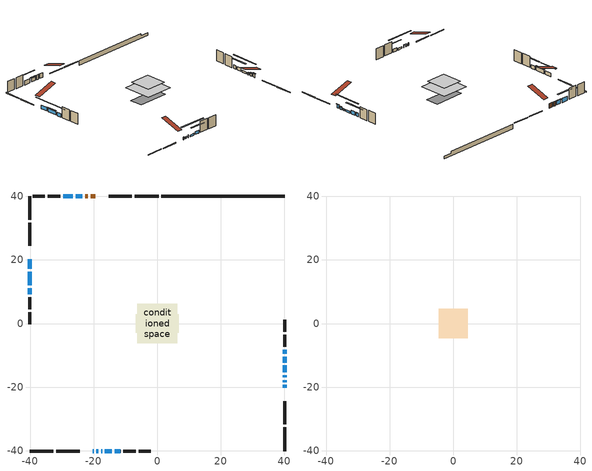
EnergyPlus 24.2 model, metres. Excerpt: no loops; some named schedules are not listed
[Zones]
conditioned space
 floor adiabatic (AdiabaticFloorConstruction): -6.25,-6.25 -6.25,6.25 6.25,6.25 6.25,-6.25 z3.66
 floor foundation (Slab1 construction): -6.83,-2.87 -6.83,2.87 6.83,2.87 6.83,-2.87 z-0.73
 wall outside (RimJoist1 construction): 0.41,40.15 -7.06,40.15 / -40.15,-40.15 -32.68,-40.15 / -40.15,40.15 -40.15,32.68 / 40.15,-40.15 40.15,-32.68 z1.22:1.52
 wall outside (RimJoist2 construction): -7.99,40.15 -15.27,40.15 / -31.75,-40.15 -24.47,-40.15 / -40.15,31.75 -40.15,24.47 / 40.15,-31.75 40.15,-24.47 z1.22:1.52
 wall outside (AdiabaticWallConstruction 1): -19.47,40.15 -20.99,40.15 / -21.92,40.15 -22.62,40.15 z1.22:3.25
 wall outside (AdiabaticWallConstruction): -20.27,-40.15 -20.06,-40.15 / -17.6,-40.15 -17.39,-40.15 / -13.4,-40.15 -11.57,-40.15 z1.22:2.44; -40.15,20.27 -40.15,17.22 / 40.15,-12.29 40.15,-10.46 / 40.15,-9.53 40.15,-8.31 / -40.15,11.1 -40.15,9.27 z1.22:2.74; 40.15,-20.27 40.15,-19.35 z1.22:2.75; 40.15,-18.43 40.15,-17.82 z1.22:2.29; 40.15,-16.89 40.15,-16.28 / -19.14,-40.15 -18.52,-40.15 z1.22:1.83; -23.55,40.15 -25.69,40.15 / -40.15,16.29 -40.15,12.03 z1.22:2.9; 40.15,-15.35 40.15,-13.22 / -16.46,-40.15 -14.33,-40.15 z1.22:1.98; -26.61,40.15 -29.66,40.15 z1.22:3.05
 wall outside (Wall1 construction): -30.59,40.15 -34.48,40.15 / -10.64,-40.15 -6.75,-40.15 / -40.15,8.34 -40.15,4.45 / 40.15,-7.38 40.15,-3.49 z1.22:6.1
 wall outside (Wall2 construction): -35.41,40.15 -39.22,40.15 / -5.82,-40.15 -2.02,-40.15 / -40.15,3.52 -40.15,-0.29 / 40.15,-2.56 40.15,1.25 z1.22:6.1
 wall foundation (FoundationWall1 construction): 1.34,40.15,-0.73 1.34,40.15,1.22 36.27,40.15,1.22 36.27,40.15,0.38 40.15,40.15,0.38 40.15,40.15,-0.73
 window (WindowConstruction 12): -20.27,-40.15 -20.07,-40.15 z1.22:2.44
 window (WindowConstruction 5): -40.15,20.27 -40.15,17.22 z1.22:2.74
 window (WindowConstruction 6): 40.15,-20.27 40.15,-19.36 z1.22:2.74
 window (WindowConstruction 7): 40.15,-18.43 40.15,-17.82 z1.22:2.29
 window (WindowConstruction 8): 40.15,-16.89 40.15,-16.28 z1.22:1.83
 window (WindowConstruction 9): -23.55,40.15 -25.69,40.15 z1.22:2.9
 window (WindowConstruction 10): -19.14,-40.15 -18.53,-40.15 z1.22:1.83
 window (WindowConstruction 11): -40.15,16.29 -40.15,12.03 z1.22:2.9
 window (WindowConstruction 14): 40.15,-15.35 40.15,-13.22 z1.22:1.98
 window (WindowConstruction 13): -17.6,-40.15 -17.39,-40.15 z1.22:2.44
 window (WindowConstruction 15): -16.46,-40.15 -14.33,-40.15 z1.22:1.98
 window (WindowConstruction): 40.15,-12.29 40.15,-10.46 z1.22:2.74
 window (WindowConstruction 1): 40.15,-9.53 40.15,-8.31 z1.22:2.74
 window (WindowConstruction 2): -26.61,40.15 -29.66,40.15 z1.22:3.05
 window (WindowConstruction 3): -13.4,-40.15 -11.57,-40.15 z1.22:2.44
 window (WindowConstruction 4): -40.15,11.1 -40.15,9.27 z1.22:2.74
 door (Door): -19.47,40.15 -20.99,40.15 z1.22:3.25
 door (Door 1): -21.92,40.15 -22.62,40.15 z1.22:3.25
 ceiling adiabatic (AdiabaticFloorConstruction): 6.25,-6.25 6.25,6.25 -6.25,6.25 -6.25,-6.25 z3.66
attic - vented
 floor to conditioned space (Floor1 construction Reversed): -4.57,-4.57 -4.57,4.57 4.57,4.57 4.57,-4.57 z6.1
 roof outside (Roof1 construction): -18.54,40.15,6.1 -18.54,31.25,9.06 -16.2,31.25,9.06 -16.2,40.15,6.1; -21.2,-40.15,6.1 -21.2,-31.25,9.06 -23.54,-31.25,9.06 -23.54,-40.15,6.1; -40.15,21.2,6.1 -31.25,21.2,9.06 -31.25,23.54,9.06 -40.15,23.54,6.1; 40.15,-21.2,6.1 31.25,-21.2,9.06 31.25,-23.54,9.06 40.15,-23.54,6.1
shading: -40.15,14.55 -40.15,22.94 -40.56,22.94 -40.56,14.55 z5.41; 40.15,-19.15 40.15,-20.47 40.56,-20.47 40.56,-19.15 z2.95; 40.15,-17.62 40.15,-18.63 40.56,-18.63 40.56,-17.62 z2.49; 40.15,-16.08 40.15,-17.09 40.56,-17.09 40.56,-16.08 z2.03; -25.89,40.15 -23.35,40.15 -23.35,40.56 -25.89,40.56 z3.1; -18.33,-40.15 -19.34,-40.15 -19.34,-40.56 -18.33,-40.56 z2.03; -40.15,11.82 -40.15,16.49 -40.56,16.49 -40.56,11.82 z3.1; 40.15,-8.02 40.15,-20.55 40.56,-20.55 40.56,-8.02 z7.18; -9.13,-40.15 -21.66,-40.15 -21.66,-40.56 -9.13,-40.56 z7.18; 40.15,-7.79 40.15,-14.96 40.56,-14.96 40.56,-7.79 z5.41; 40.15,-5.64 40.15,-12.2 40.56,-12.2 40.56,-5.64 z5.41; -32.33,40.15 -23.94,40.15 -23.94,40.56 -32.33,40.56 z5.72; -8.9,-40.15 -16.07,-40.15 -16.07,-40.56 -8.9,-40.56 z5.11; -40.15,6.6 -40.15,13.77 -40.56,13.77 -40.56,6.6 z5.41
[Building]
Building 1: Terrain=Suburbs
[Site:Location]
Toronto City Centre_ON: Latitude {deg}=43.63; Longitude {deg}=-79.39; Time Zone {hr}=-5; Elevation {m}=77; Keep Site Location Information=Yes
[Site:GroundTemperature:Shallow]
5.01852, 3.26908, 3.12898, 3.95918, 7.29196, 10.6092, 13.4851, 15.3069, 15.4617, 13.9799, 11.1774, 7.9619
[Site:WaterMainsTemperature]
Calculation Method=Schedule; Temperature Schedule=mains temperature schedule
[Material] Roughness=Rough; Thermal Absorptance=0.9
Name | Thickness {m} | Conductivity {W/m-K} | Density {kg/m3} | Specific Heat {J/kg-K} | Solar Absorptance | Visible Absorptance
asphalt or fiberglass shingles | 0.00635 | 0.162714 | 1121.4 | 1465.45 | 0.4 | 0.4
ceiling loosefill ins | 0.0846667 | 0.0480833 | 16.02 | 1046.75 | 0.7 | 0.7
ceiling stud and cavity | 0.1397 | 0.0957022 | 65.682 | 1177.47 | 0.7 | 0.7
concrete 4.0 in. | 0.1016 | 1.803125 | 2242.8 | 837.4 | 0.7 | 0.7
concrete 8.0 in. | 0.2032 | 1.803125 | 2242.8 | 837.4 | 0.7 | 0.7
door material | 0.04445 | 0.188738 | 512.64 | 1214.23 | 0.7 | 0.7
door material 1 | 0.04445 | 0.053851 | 512.64 | 1214.23 | 0.7 | 0.7
exterior vertical ins | 0.0504361 | 0.029427 | 32.04 | 1214.23 | 0.7 | 0.7
floor covering | 0.0127 | 0.0433444 | 54.468 | 1339.84 | 0.6 | 0.6
floor rigid ins; wall rigid ins | 0.512978 | 0.029427 | 32.04 | 1214.23 | 0.7 | 0.7
floor stud and cavity | 0.1397 | 1.75129 | 37.0049 | 1207.88 | 0.7 | 0.7
furniture material conditioned space 1 | 0.1524 | 0.115458 | 640.8 | 1214.23 | 0.6 | 0.6
gypsum board | 0.0127 | 0.160291 | 801 | 837.4 | 0.6 | 0.6
gypsum board 1 | 0.0127 | 0.160291 | 801 | 837.4 | 0.7 | 0.7
osb sheathing 0.5 in. | 0.0127 | 0.115458 | 512.64 | 1214.23 | 0.7 | 0.7
osb sheathing 0.75 in. | 0.01905 | 0.115458 | 512.64 | 1214.23 | 0.7 | 0.7
osb sheathing 2.0 in. | 0.0508 | 0.115458 | 512.64 | 1214.23 | 0.7 | 0.7
rim joist rigid ins | 0.103632 | 0.029427 | 32.04 | 1214.23 | 0.7 | 0.7
rim joist stud and cavity | 0.0508 | 0.107068 | 50.32683 | 1063.81 | 0.6 | 0.6
rim joist stud and cavity 1 | 0.0508 | 0.0622331 | 125.044 | 1163.47 | 0.6 | 0.6
wall stud and cavity | 0.1397 | 0.396708 | 139.0536 | 1170.24 | 0.7 | 0.7
wall stud and cavity 1 | 0.1397 | 0.44826 | 139.0536 | 1170.24 | 0.7 | 0.7
wall stud and cavity 2 | 0.0889 | 0.380278 | 52.3479 | 1209.89 | 0.7 | 0.7
wall stud and cavity 3 | 0.0889 | 0.391764 | 83.0341 | 1211.67 | 0.7 | 0.7
wood siding | 0.0254 | 0.102417 | 544.68 | 1172.36 | 0.84 | 0.84
wood siding 1; wood siding 2; wood siding 3 | 0.0254 | 0.102417 | 544.68 | 1172.36 | 0.7 | 0.7
[WindowMaterial:SimpleGlazingSystem]
Name | U-Factor {W/m2-K} | Solar Heat Gain Coefficient
WindowMaterial | 2.89408 | 0.69
WindowMaterial 1 | 2.961077 | 0.63
WindowMaterial 10 | 3.026374 | 0.54
WindowMaterial 11 | 2.95426 | 0.63
WindowMaterial 2 | 2.8725 | 0.71
WindowMaterial 3 | 2.93609 | 0.65
WindowMaterial 4 | 2.90089 | 0.68
WindowMaterial 5 | 2.927009 | 0.66
WindowMaterial 6 | 2.972433 | 0.61
WindowMaterial 7 | 3.00026 | 0.58
WindowMaterial 8 | 2.88499 | 0.7
WindowMaterial 9 | 4.98699 | 0.61
[Construction]
AdiabaticFloorConstruction: floor stud and cavity, floor rigid ins, osb sheathing 0.75 in., floor covering
AdiabaticWallConstruction: wood siding 2, wall rigid ins, wall stud and cavity 2, gypsum board
AdiabaticWallConstruction 1: wood siding 3, wall rigid ins, wall stud and cavity 2, gypsum board
Door: door material
Door 1: door material 1
Floor1 construction Reversed: gypsum board, ceiling stud and cavity, ceiling loosefill ins
FoundationWall1 construction: concrete 8.0 in., gypsum board 1
furniture construction conditioned space 1: furniture material conditioned space 1
PartitionWallConstruction: gypsum board, wall stud and cavity 3, gypsum board
RimJoist1 construction: wood siding 1, rim joist stud and cavity
RimJoist2 construction: wood siding 1, rim joist rigid ins, osb sheathing 2.0 in., rim joist stud and cavity 1
Roof1 construction: asphalt or fiberglass shingles
Slab1 construction: concrete 4.0 in.
Wall1 construction: wood siding, osb sheathing 0.5 in., wall stud and cavity, gypsum board
Wall2 construction: wood siding, osb sheathing 0.5 in., wall stud and cavity 1, gypsum board
WindowConstruction; WindowConstruction 4: WindowMaterial
WindowConstruction 1: WindowMaterial 1
WindowConstruction 10; WindowConstruction 8: WindowMaterial 7
WindowConstruction 11; WindowConstruction 9: WindowMaterial 8
WindowConstruction 12: WindowMaterial 9
WindowConstruction 13: WindowMaterial 10
WindowConstruction 14; WindowConstruction 15: WindowMaterial 11
WindowConstruction 2: WindowMaterial 2
WindowConstruction 3: WindowMaterial 3
WindowConstruction 5: WindowMaterial 4
WindowConstruction 6: WindowMaterial 5
WindowConstruction 7: WindowMaterial 6
[Zone] Multiplier=1; Part of Total Floor Area=Yes
Name | Volume {m3}
attic - vented | 40.1708
conditioned space | 581.6
[Space]
Name | Zone | Volume {m3}
attic - vented 1 | attic - vented | 40.1708
conditioned space 1 | conditioned space | 581.6
[ZoneInfiltration:EffectiveLeakageArea]
infil attic - vented 1: Zone or Space=attic - vented 1; Schedule=Always On Discrete; Effective Air Leakage Area {cm2}=3513.26; Stack Coefficient=0.000206229; Wind Coefficient=9.70276e-06
[ZoneMixing]
whole house fan mix: Zone or Space=attic - vented; Schedule=Always On Continuous; Design Flow Rate Calculation Method=Flow/Zone; Design Flow Rate {m3/s}=0; Source Zone or Space=conditioned space
[SurfaceProperty:ExposedFoundationPerimeter]
Slab1: Exposed Perimeter Calculation Method=TotalExposedPerimeter; Total Exposed Perimeter {m}=38.812
[InternalMass] Zone or ZoneList=conditioned space; Space or SpaceList=conditioned space 1
Name | Construction | Surface Area {m2}
furniture mass conditioned space 1 | furniture construction conditioned space 1 | 93.9759
partition wall mass | PartitionWallConstruction | 234.94
[Lights]
interior lighting: Zone or ZoneList or Space or SpaceList=conditioned space 1; Schedule=interior lighting schedule; Design Level Calculation Method=LightingLevel; Lighting Level {W}=343.2; Return Air Fraction=0; Fraction Radiant=0.6; Fraction Visible=0.2; Fraction Replaceable=1
[People]
occupants: Zone or ZoneList or Space or SpaceList=conditioned space 1; Number of People Schedule=occupants schedule; Number of People Calculation Method=People; Number of People=3; Fraction Radiant=0.314171; Sensible Heat Fraction=0.56303; Activity Level Schedule=occupants activity schedule; Carbon Dioxide Generation Rate {m3/s-W}=0; Enable ASHRAE 55 Comfort Warnings=No; Mean Radiant Temperature Calculation Type=EnclosureAveraged
[ElectricEquipment] Zone or ZoneList or Space or SpaceList=conditioned space 1; Design Level Calculation Method=EquipmentLevel
Name | Schedule | Design Level {W} | Fraction Latent | Fraction Radiant | Fraction Lost
clothes dryer | clothes dryer schedule | 140.772 | 0.015 | 0.081 | 0.85
clothes washer | clothes washer schedule | 32.1985 | 0.03 | 0.162 | 0.7
cooking range | cooking range schedule | 215.147 | 0.08 | 0.432 | 0.2
dishwasher | dishwasher schedule | 66.8632 | 0.3 | 0.18 | 0.4
fridge | fridge schedule | 72.9452 | 0 | 0.6 | 0
mech vent bath fan 0 | mech vent bath fan 0 schedule | 50.2 | 0 | 0 | 1
mech vent house fan | mech vent house fan schedule | 0 | 0 | 0 | 1
mech vent house fan cfis | mech vent house fan cfis schedule | 0 | 0 | 0 | 0
mech vent range fan 0 | mech vent range fan 0 schedule | 57 | 0 | 0 | 1
misc plug loads | misc plug loads schedule | 494.7 | 0.045 | 0.513 | 0.1
whole house fan | Always On Discrete | 0 | 0 | 0 | 1
[OtherEquipment] Zone or ZoneList or Space or SpaceList=conditioned space 1; Design Level Calculation Method=EquipmentLevel
Name | Fuel Type | Schedule | Design Level {W} | Fraction Latent | Fraction Radiant | Fraction Lost
clothes dryer 1 | Electricity | clothes dryer schedule | 0 | 0.015 | 0.081 | 0.85
cooking range 1 | Electricity | cooking range schedule | 0 | 0.08 | 0.432 | 0.2
general water use latent | None | general water use schedule | 62.594 | 1 | 0 | 0
general water use sensible | None | general water use schedule | -61.6891 | 0 | 0.6 | 0
mech vent house fan latent load | None | Always On Discrete | 0 | 1 | 0 | 0
mech vent house fan sensible load | None | Always On Discrete | 0 | 0 | 0 | 0
water heater energy adjustment1 | NaturalGas | Always On Discrete | 0.01 | 0 | 0 | 1
[ZoneInfiltration:DesignFlowRate] Zone or ZoneList or Space or SpaceList=conditioned space 1; Schedule=Always On Discrete; Design Flow Rate Calculation Method=Flow/Zone; Design Flow Rate {m3/s}=0
infil flow; natural vent flow; whole house fan flow
[Foundation:Kiva]
Foundation Kiva 1: Initial Indoor Air Temperature {C}=18; Wall Height Above Grade {m}=1.21999; Wall Depth Below Slab {m}=0.2032; Custom Block Material Name 1=exterior vertical ins; Custom Block Depth 1 {m}=1.94999; Custom Block X Position 1 {m}=0.2159; Custom Block Z Position 1 {m}=0
[Foundation:Kiva:Settings]
Soil Conductivity {W/m-K}=0.849921; Soil Density {kg/m3}=1842.3; Soil Specific Heat {J/kg-K}=418.7; Ground Solar Absorptivity=0.9; Ground Thermal Absorptivity=0.9; Ground Surface Roughness {m}=0.03; Far-Field Width {m}=40; Deep-Ground Boundary Condition=ZeroFlux; Deep-Ground Depth {m}=40; Minimum Cell Dimension {m}=0.2; Maximum Cell Growth Coefficient=3; Simulation Timestep=Timestep
[Exterior:Lights]
exterior lighting: Schedule=exterior lighting schedule; Design Level {W}=75.6
[EnergyManagementSystem:GlobalVariable]
infil_program_Qfan
infil_program_Qinf
natural_vent_program_Qnv
natural_vent_program_Qwhf
[EnergyManagementSystem:Sensor]
Name | Output:Variable or Output:Meter Index Key | Output:Variable or Output:Meter
airflow_gain | infil flow | Infiltration Sensible Heat Gain Energy
airflow_gain_1 | natural vent flow | Infiltration Sensible Heat Gain Energy
airflow_gain_2 | whole house fan flow | Infiltration Sensible Heat Gain Energy
airflow_loss | infil flow | Infiltration Sensible Heat Loss Energy
airflow_loss_1 | natural vent flow | Infiltration Sensible Heat Loss Energy
airflow_loss_2 | whole house fan flow | Infiltration Sensible Heat Loss Energy
clg_load_cond |  | Cooling:EnergyTransfer:Zone:CONDITIONED SPACE
clg_sp_s; clg_sp_s_1 | cooling setpoint | Schedule Value
clothes_dryer_exhaust_0_sch_s | clothes dryer exhaust 0 schedule | Schedule Value
cool_season | cooling season schedule | Schedule Value
htg_load_cond |  | Heating:EnergyTransfer:Zone:CONDITIONED SPACE
htg_sp_s; htg_sp_s_1 | heating setpoint | Schedule Value
ig_ee_conv | clothes dryer | Electric Equipment Convective Heating Energy
ig_ee_conv_2 | cooking range | Electric Equipment Convective Heating Energy
ig_ee_conv_4 | fridge | Electric Equipment Convective Heating Energy
ig_ee_conv_5 | misc plug loads | Electric Equipment Convective Heating Energy
ig_ee_conv_6 | whole house fan | Electric Equipment Convective Heating Energy
ig_ee_rad | clothes dryer | Electric Equipment Radiant Heating Energy
ig_ee_rad_2 | cooking range | Electric Equipment Radiant Heating Energy
ig_ee_rad_4 | fridge | Electric Equipment Radiant Heating Energy
ig_ee_rad_5 | misc plug loads | Electric Equipment Radiant Heating Energy
ig_ee_rad_6 | whole house fan | Electric Equipment Radiant Heating Energy
ig_lgt_conv | interior lighting | Lights Convective Heating Energy
ig_lgt_rad | interior lighting | Lights Radiant Heating Energy
ig_lgt_vis | interior lighting | Lights Visible Radiation Heating Energy
ig_oe_conv | clothes dryer 1 | Other Equipment Convective Heating Energy
ig_oe_conv_1 | cooking range 1 | Other Equipment Convective Heating Energy
ig_oe_conv_2 | general water use latent | Other Equipment Convective Heating Energy
ig_oe_conv_3 | general water use sensible | Other Equipment Convective Heating Energy
ig_oe_conv_4 | water heater energy adjustment1 | Other Equipment Convective Heating Energy
ig_oe_rad | clothes dryer 1 | Other Equipment Radiant Heating Energy
ig_oe_rad_1 | cooking range 1 | Other Equipment Radiant Heating Energy
ig_oe_rad_2 | general water use latent | Other Equipment Radiant Heating Energy
ig_oe_rad_3 | general water use sensible | Other Equipment Radiant Heating Energy
ig_oe_rad_4 | water heater energy adjustment1 | Other Equipment Radiant Heating Energy
ig_ppl_conv | occupants | People Convective Heating Energy
ig_ppl_rad | occupants | People Radiant Heating Energy
im_conv | furniture mass conditioned space 1 | Surface Inside Face Convection Heat Gain Energy
im_conv_1 | partition wall mass | Surface Inside Face Convection Heat Gain Energy
im_ig | furniture mass conditioned space 1 | Surface Inside Face Internal Gains Radiation Heat Gain Energy
im_ig_1 | partition wall mass | Surface Inside Face Internal Gains Radiation Heat Gain Energy
im_lgt | furniture mass conditioned space 1 | Surface Inside Face Lights Radiation Heat Gain Energy
im_lgt_1 | partition wall mass | Surface Inside Face Lights Radiation Heat Gain Energy
im_sol | furniture mass conditioned space 1 | Surface Inside Face Solar Radiation Heat Gain Energy
im_sol_1 | partition wall mass | Surface Inside Face Solar Radiation Heat Gain Energy
im_surf | furniture mass conditioned space 1 | Surface Inside Face Net Surface Thermal Radiation Heat Gain Energy
im_surf_1 | partition wall mass | Surface Inside Face Net Surface Thermal Radiation Heat Gain Energy
mech_vent_bath_fan_0_sch_s | mech vent bath fan 0 schedule | Schedule Value
mech_vent_range_fan_0_sch_s | mech vent range fan 0 schedule | Schedule Value
mv_conv | mech vent bath fan 0 | Electric Equipment Convective Heating Energy
mv_conv_1 | mech vent house fan | Electric Equipment Convective Heating Energy
mv_conv_2 | mech vent house fan cfis | Electric Equipment Convective Heating Energy
mv_conv_3 | mech vent range fan 0 | Electric Equipment Convective Heating Energy
mv_conv_4 | mech vent house fan latent load | Other Equipment Convective Heating Energy
mv_conv_5 | mech vent house fan sensible load | Other Equipment Convective Heating Energy
mv_rad | mech vent bath fan 0 | Electric Equipment Radiant Heating Energy
mv_rad_1 | mech vent house fan | Electric Equipment Radiant Heating Energy
mv_rad_2 | mech vent house fan cfis | Electric Equipment Radiant Heating Energy
mv_rad_3 | mech vent range fan 0 | Electric Equipment Radiant Heating Energy
mv_rad_4 | mech vent house fan latent load | Other Equipment Radiant Heating Energy
mv_rad_5 | mech vent house fan sensible load | Other Equipment Radiant Heating Energy
natural_vent_s | natural vent schedule | Schedule Value
out_pb_s |  | Site Outdoor Air Barometric Pressure
out_wt_s |  | Site Outdoor Air Humidity Ratio
site_vw_s |  | Site Wind Speed
ss_back_out | Window1 | Surface Window Shortwave from Zone Back Out Window Heat Transfer Rate
ss_back_out_1 | Window10 | Surface Window Shortwave from Zone Back Out Window Heat Transfer Rate
ss_back_out_10 | Window21 | Surface Window Shortwave from Zone Back Out Window Heat Transfer Rate
ss_back_out_11 | Window3 | Surface Window Shortwave from Zone Back Out Window Heat Transfer Rate
ss_back_out_12 | Window4 | Surface Window Shortwave from Zone Back Out Window Heat Transfer Rate
ss_back_out_13 | Window6 | Surface Window Shortwave from Zone Back Out Window Heat Transfer Rate
ss_back_out_14 | Window7 | Surface Window Shortwave from Zone Back Out Window Heat Transfer Rate
ss_back_out_15 | Window9 | Surface Window Shortwave from Zone Back Out Window Heat Transfer Rate
ss_back_out_2 | Window12 | Surface Window Shortwave from Zone Back Out Window Heat Transfer Rate
ss_back_out_3 | Window13 | Surface Window Shortwave from Zone Back Out Window Heat Transfer Rate
ss_back_out_4 | Window14 | Surface Window Shortwave from Zone Back Out Window Heat Transfer Rate
ss_back_out_5 | Window15 | Surface Window Shortwave from Zone Back Out Window Heat Transfer Rate
ss_back_out_6 | Window16 | Surface Window Shortwave from Zone Back Out Window Heat Transfer Rate
ss_back_out_7 | Window17 | Surface Window Shortwave from Zone Back Out Window Heat Transfer Rate
ss_back_out_8 | Window19 | Surface Window Shortwave from Zone Back Out Window Heat Transfer Rate
ss_back_out_9 | Window2 | Surface Window Shortwave from Zone Back Out Window Heat Transfer Rate
ss_conv | Door1 | Surface Inside Face Convection Heat Gain Energy
ss_conv_1 | Door3 | Surface Inside Face Convection Heat Gain Energy
ss_conv_10 | Window19 | Surface Inside Face Convection Heat Gain Energy
ss_conv_11 | Window2 | Surface Inside Face Convection Heat Gain Energy
ss_conv_12 | Window21 | Surface Inside Face Convection Heat Gain Energy
ss_conv_13 | Window3 | Surface Inside Face Convection Heat Gain Energy
ss_conv_14 | Window4 | Surface Inside Face Convection Heat Gain Energy
ss_conv_15 | Window6 | Surface Inside Face Convection Heat Gain Energy
ss_conv_16 | Window7 | Surface Inside Face Convection Heat Gain Energy
ss_conv_17 | Window9 | Surface Inside Face Convection Heat Gain Energy
ss_conv_2 | Window1 | Surface Inside Face Convection Heat Gain Energy
ss_conv_3 | Window10 | Surface Inside Face Convection Heat Gain Energy
ss_conv_4 | Window12 | Surface Inside Face Convection Heat Gain Energy
ss_conv_5 | Window13 | Surface Inside Face Convection Heat Gain Energy
ss_conv_6 | Window14 | Surface Inside Face Convection Heat Gain Energy
ss_conv_7 | Window15 | Surface Inside Face Convection Heat Gain Energy
ss_conv_8 | Window16 | Surface Inside Face Convection Heat Gain Energy
ss_conv_9 | Window17 | Surface Inside Face Convection Heat Gain Energy
ss_ig | Door1 | Surface Inside Face Internal Gains Radiation Heat Gain Energy
ss_ig_1 | Door3 | Surface Inside Face Internal Gains Radiation Heat Gain Energy
ss_ig_10 | Window19 | Surface Inside Face Internal Gains Radiation Heat Gain Energy
ss_ig_11 | Window2 | Surface Inside Face Internal Gains Radiation Heat Gain Energy
ss_ig_12 | Window21 | Surface Inside Face Internal Gains Radiation Heat Gain Energy
ss_ig_13 | Window3 | Surface Inside Face Internal Gains Radiation Heat Gain Energy
ss_ig_14 | Window4 | Surface Inside Face Internal Gains Radiation Heat Gain Energy
ss_ig_15 | Window6 | Surface Inside Face Internal Gains Radiation Heat Gain Energy
ss_ig_16 | Window7 | Surface Inside Face Internal Gains Radiation Heat Gain Energy
ss_ig_17 | Window9 | Surface Inside Face Internal Gains Radiation Heat Gain Energy
ss_ig_2 | Window1 | Surface Inside Face Internal Gains Radiation Heat Gain Energy
ss_ig_3 | Window10 | Surface Inside Face Internal Gains Radiation Heat Gain Energy
ss_ig_4 | Window12 | Surface Inside Face Internal Gains Radiation Heat Gain Energy
ss_ig_5 | Window13 | Surface Inside Face Internal Gains Radiation Heat Gain Energy
ss_ig_6 | Window14 | Surface Inside Face Internal Gains Radiation Heat Gain Energy
ss_ig_7 | Window15 | Surface Inside Face Internal Gains Radiation Heat Gain Energy
ss_ig_8 | Window16 | Surface Inside Face Internal Gains Radiation Heat Gain Energy
ss_ig_9 | Window17 | Surface Inside Face Internal Gains Radiation Heat Gain Energy
ss_lgt | Door1 | Surface Inside Face Lights Radiation Heat Gain Energy
ss_lgt_1 | Door3 | Surface Inside Face Lights Radiation Heat Gain Energy
ss_sol | Door1 | Surface Inside Face Solar Radiation Heat Gain Energy
ss_sol_1 | Door3 | Surface Inside Face Solar Radiation Heat Gain Energy
ss_surf | Door1 | Surface Inside Face Net Surface Thermal Radiation Heat Gain Energy
ss_surf_1 | Door3 | Surface Inside Face Net Surface Thermal Radiation Heat Gain Energy
ss_surf_10 | Window19 | Surface Inside Face Net Surface Thermal Radiation Heat Gain Energy
ss_surf_11 | Window2 | Surface Inside Face Net Surface Thermal Radiation Heat Gain Energy
ss_surf_12 | Window21 | Surface Inside Face Net Surface Thermal Radiation Heat Gain Energy
ss_surf_13 | Window3 | Surface Inside Face Net Surface Thermal Radiation Heat Gain Energy
ss_surf_14 | Window4 | Surface Inside Face Net Surface Thermal Radiation Heat Gain Energy
ss_surf_15 | Window6 | Surface Inside Face Net Surface Thermal Radiation Heat Gain Energy
ss_surf_16 | Window7 | Surface Inside Face Net Surface Thermal Radiation Heat Gain Energy
ss_surf_17 | Window9 | Surface Inside Face Net Surface Thermal Radiation Heat Gain Energy
ss_surf_2 | Window1 | Surface Inside Face Net Surface Thermal Radiation Heat Gain Energy
ss_surf_3 | Window10 | Surface Inside Face Net Surface Thermal Radiation Heat Gain Energy
ss_surf_4 | Window12 | Surface Inside Face Net Surface Thermal Radiation Heat Gain Energy
ss_surf_5 | Window13 | Surface Inside Face Net Surface Thermal Radiation Heat Gain Energy
ss_surf_6 | Window14 | Surface Inside Face Net Surface Thermal Radiation Heat Gain Energy
ss_surf_7 | Window15 | Surface Inside Face Net Surface Thermal Radiation Heat Gain Energy
ss_surf_8 | Window16 | Surface Inside Face Net Surface Thermal Radiation Heat Gain Energy
ss_surf_9 | Window17 | Surface Inside Face Net Surface Thermal Radiation Heat Gain Energy
ss_trans_in | Window1 | Surface Window Transmitted Solar Radiation Rate
ss_trans_in_1 | Window10 | Surface Window Transmitted Solar Radiation Rate
ss_trans_in_10 | Window21 | Surface Window Transmitted Solar Radiation Rate
ss_trans_in_11 | Window3 | Surface Window Transmitted Solar Radiation Rate
ss_trans_in_12 | Window4 | Surface Window Transmitted Solar Radiation Rate
ss_trans_in_13 | Window6 | Surface Window Transmitted Solar Radiation Rate
